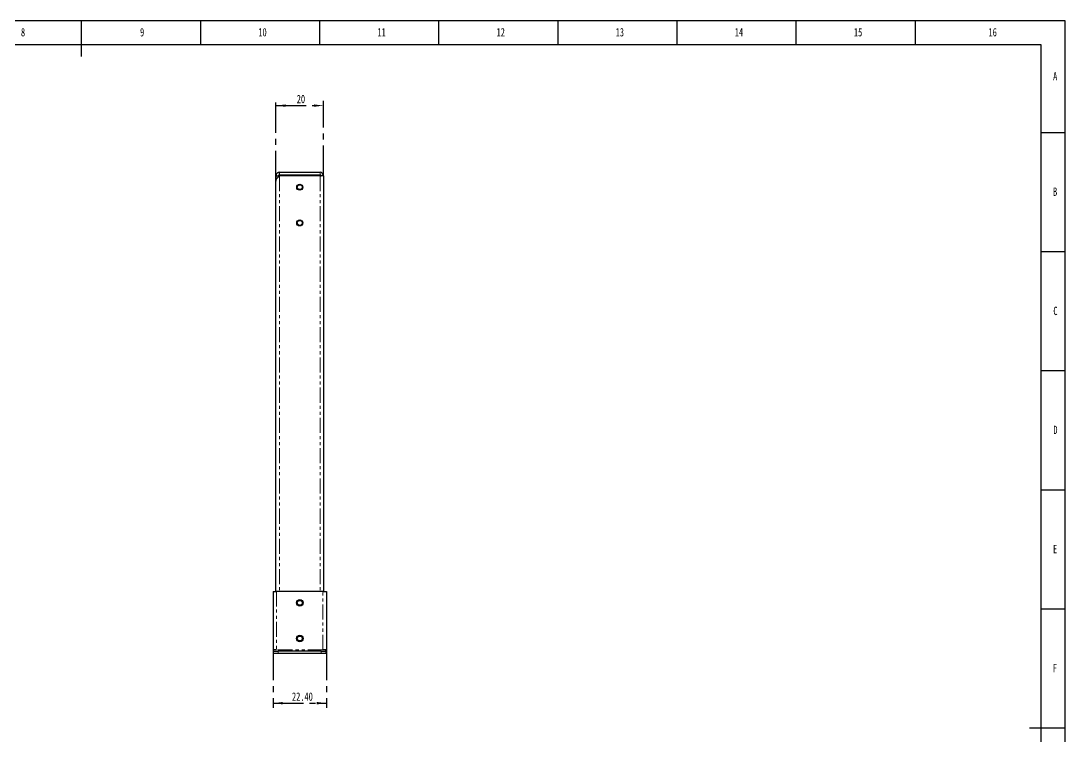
# Model space of a CAD drawing. Header units: millimetres. Extents: x 0 to 841, y 0 to 594.
# Drawn here: x 402.6 to 841, y 293.7 to 594 of the extents above; entities that cross this region are included whole.
import ezdxf

# ---------------------------------------------------------------- set-up
doc = ezdxf.new("R2010")
doc.units = ezdxf.units.MM
doc.linetypes.add('CENTERX2', pattern=[20.32, 12.7, -2.54, 2.54, -2.54])
doc.linetypes.add('PHANTOM', pattern=[12.7, 6.35, -1.27, 1.27, -1.27, 1.27, -1.27])
doc.layers.add('10', color=7, linetype='Continuous')
doc.layers.add('5', color=7, linetype='Continuous')
doc.layers.add('中心线层', color=1, linetype='CENTERX2', lineweight=25)
doc.styles.add('SLDTEXTSTYLE4', font='TXT', dxfattribs={"width": 0.7})
doc.dimstyles.new('SLDDIMSTYLE0', dxfattribs={"dimtxt": 3.5, "dimasz": 4.08, "dimexe": 0, "dimexo": 0.0625, "dimgap": 0.875, "dimtad": 2, "dimrnd": 1e-09, "dimzin": 12, "dimdsep": 46, "dimtxsty": 'SLDTEXTSTYLE4', "dimsah": 1, "dimcen": 0.09, "dimadec": 0, "dimazin": 3, "dimtfac": 1, "dimtofl": 0, "dimtmove": 0, "dimatfit": 3, "dimfxl": 0, "dimfrac": 2, "dimtolj": 1, "dimtzin": 12, "dimarcsym": 0})
doc.dimstyles.new('SLDDIMSTYLE1', dxfattribs={"dimtxt": 3.5, "dimasz": 4.08, "dimexe": 0, "dimexo": 0.0625, "dimgap": 0.875, "dimtad": 2, "dimrnd": 1e-09, "dimzin": 4, "dimdsep": 46, "dimtxsty": 'SLDTEXTSTYLE4', "dimsah": 1, "dimcen": 0.09, "dimadec": 0, "dimazin": 1, "dimtfac": 1, "dimtmove": 0, "dimatfit": 0, "dimfxl": 0, "dimfrac": 2, "dimtolj": 1, "dimtzin": 12, "dimarcsym": 0})

# ---------------------------------------------------------------- blocks, each defined once
blk = doc.blocks.new('_D_2')
at = {"layer": '中心线层'}
for p, q in [((509.72, 526.71), (509.72, 560.42)), ((509.72, 558.42), (529.72, 558.42)), ((529.72, 528.92), (529.72, 560.42))]:
    blk.add_line(p, q, dxfattribs=at)
for points in [[(509.72, 558.42), (513.8, 557.92), (513.8, 558.93)], [(529.72, 558.42), (525.64, 558.93), (525.64, 557.92)]]:
    blk.add_solid(points, dxfattribs=at)
at = {"layer": '中心线层', "insert": (518.46, 562.94), "char_height": 3.5, "attachment_point": 1, "style": 'SLDTEXTSTYLE4'}
blk.add_mtext('20', dxfattribs=at)
blk = doc.blocks.new('_D_3')
at = {"layer": '中心线层'}
for p, q in [((508.52, 329.92), (508.52, 305.52)), ((530.92, 329.92), (530.92, 305.52)), ((508.52, 307.52), (530.92, 307.52))]:
    blk.add_line(p, q, dxfattribs=at)
for points in [[(508.52, 307.52), (512.6, 307.01), (512.6, 308.03)], [(530.92, 307.52), (526.84, 308.03), (526.84, 307.01)]]:
    blk.add_solid(points, dxfattribs=at)
at = {"layer": '中心线层', "insert": (516.45, 312.03), "char_height": 3.5, "attachment_point": 1, "style": 'SLDTEXTSTYLE4'}
blk.add_mtext('22.40', dxfattribs=at)

msp = doc.modelspace()

# ---------------------------------------------------------------- linework, layer by layer
at = {"color": 7, "linetype": 'Continuous', "lineweight": 25}
for p, q in [((511.219, 529.421), (511.219, 530.421)), ((511.219, 530.421), (528.219, 530.421)), ((509.719, 528.921), (510.719, 528.921)), ((509.719, 528.921), (509.719, 526.714)), ((509.719, 354.421), (509.719, 526.714)), ((510.719, 528.921), (510.719, 528.441)), ((511.219, 529.421), (528.219, 529.421)), ((528.219, 528.921), (511.219, 528.921)), ((528.219, 528.921), (528.719, 528.921)), ((529.719, 528.921), (528.719, 528.921)), ((529.719, 528.921), (529.719, 354.421)), ((508.519, 354.421), (508.519, 329.921)), ((508.519, 354.421), (510.019, 354.421)), ((529.419, 354.421), (510.019, 354.421)), ((529.419, 354.421), (530.919, 354.421)), ((530.919, 354.421), (530.919, 329.921)), ((508.719, 329.921), (508.519, 329.921)), ((510.019, 329.921), (508.719, 329.921)), ((508.719, 329.421), (508.719, 329.921)), ((508.719, 328.421), (508.719, 329.421)), ((508.719, 329.421), (510.719, 329.421)), ((528.719, 329.421), (510.719, 329.421)), ((528.719, 329.421), (530.719, 329.421)), ((530.719, 329.921), (529.419, 329.921)), ((530.719, 329.421), (530.719, 329.921)), ((530.919, 329.921), (530.719, 329.921)), ((530.719, 329.421), (530.719, 328.421)), ((510.719, 328.421), (508.719, 328.421)), ((528.719, 328.421), (510.719, 328.421)), ((530.719, 328.421), (528.719, 328.421))]:
    msp.add_line(p, q, dxfattribs=at)
at = {"color": 8, "linetype": 'PHANTOM', "lineweight": 18}
for p, q in [((528.219, 529.421), (528.219, 530.421)), ((511.219, 528.921), (511.219, 354.421)), ((528.219, 528.921), (528.219, 354.421)), ((510.019, 354.421), (510.019, 329.921)), ((529.419, 329.921), (529.419, 354.421)), ((529.419, 329.921), (510.019, 329.921)), ((510.719, 329.421), (510.719, 328.421)), ((528.719, 328.421), (528.719, 329.421))]:
    msp.add_line(p, q, dxfattribs=at)
at = {"color": 7, "linetype": 'Continuous', "lineweight": 25}
for centre, radius in [((519.719, 524.171), 1.275), ((519.719, 524.171), 1.025), ((519.719, 509.171), 1.275), ((519.719, 509.171), 1.025), ((519.719, 349.671), 1.4), ((519.719, 349.671), 1.275), ((519.719, 349.671), 1.025), ((519.719, 334.671), 1.4), ((519.719, 334.671), 1.275), ((519.719, 334.671), 1.025)]:
    msp.add_circle(centre, radius, dxfattribs=at)
for radius in [1.5, 0.5]:
    msp.add_arc((528.219, 528.921), radius, 0, 90, dxfattribs=at)
for points in [[(511.219, 530.421), (511.023, 530.399), (510.629, 530.354), (510.134, 530.007), (509.787, 529.511), (509.742, 529.118), (509.719, 528.921)], [(509.719, 526.714), (509.742, 526.898), (509.787, 527.266), (510.134, 527.818), (510.629, 528.37), (511.023, 528.737), (511.219, 528.921)], [(511.219, 529.421), (511.084, 529.39), (510.814, 529.327), (510.751, 529.056), (510.719, 528.921)]]:
    msp.add_open_spline(points, degree=3, dxfattribs=at)
at = {"layer": '5', "color": 7}
for p, q in [((841, 594), (0, 594)), ((841, 0), (841, 594))]:
    msp.add_line(p, q, dxfattribs=at)
at = {"layer": '5', "lineweight": 25}
for p, q in [((428, 594), (428, 579)), ((841, 297), (826, 297))]:
    msp.add_line(p, q, dxfattribs=at)
at = {"layer": '5'}
for p, q in [((478, 594), (478, 584)), ((528, 594), (528, 584)), ((578, 594), (578, 584)), ((628, 594), (628, 584)), ((678, 594), (678, 584)), ((728, 594), (728, 584)), ((778, 594), (778, 584)), ((841, 547), (831, 547)), ((841, 497), (831, 497)), ((841, 447), (831, 447)), ((841, 397), (831, 397)), ((841, 347), (831, 347))]:
    msp.add_line(p, q, dxfattribs=at)
at = {"layer": '5', "color": 7, "lineweight": 25}
for p, q in [((831, 584), (25, 584)), ((831, 10), (831, 584))]:
    msp.add_line(p, q, dxfattribs=at)

# ---------------------------------------------------------------- texts
at = {"layer": '10', "char_height": 3.5, "attachment_point": 2, "style": 'SLDTEXTSTYLE4'}
for s, insert in [('8', (403.547, 590.992)), ('9', (453.547, 590.992)), ('10', (504.089, 590.992)), ('11', (554.089, 590.992)), ('12', (604.089, 590.992)), ('13', (654.089, 590.992)), ('14', (704.089, 590.992)), ('15', (754.089, 590.992)), ('16', (810.591, 590.992)), ('A', (836.82, 572.535)), ('B', (836.82, 524.035)), ('C', (836.927, 473.992)), ('D', (836.93, 424.035)), ('E', (836.818, 373.992)), ('F', (836.724, 324.035))]:
    msp.add_mtext(s, dxfattribs=dict(at, insert=insert))

# ---------------------------------------------------------------- dimensions: what is measured, and where the dimension line sits
at = {"layer": '中心线层'}
for base, p1, p2, dimstyle, picture, middle in [((529.719, 558.424), (509.719, 526.714), (529.719, 528.921), 'SLDDIMSTYLE0', '_D_2', (519.996, 558.424)), ((530.919, 307.517), (508.519, 329.921), (530.919, 329.921), 'SLDDIMSTYLE1', '_D_3', (520.285, 307.517))]:
    dim = msp.add_linear_dim(base=base, p1=p1, p2=p2, dimstyle=dimstyle, dxfattribs=at)
    dim.commit()
    dim.dimension.update_dxf_attribs({"geometry": picture, "text_midpoint": middle, "dimtype": 160})

doc.saveas('drawing.dxf')
